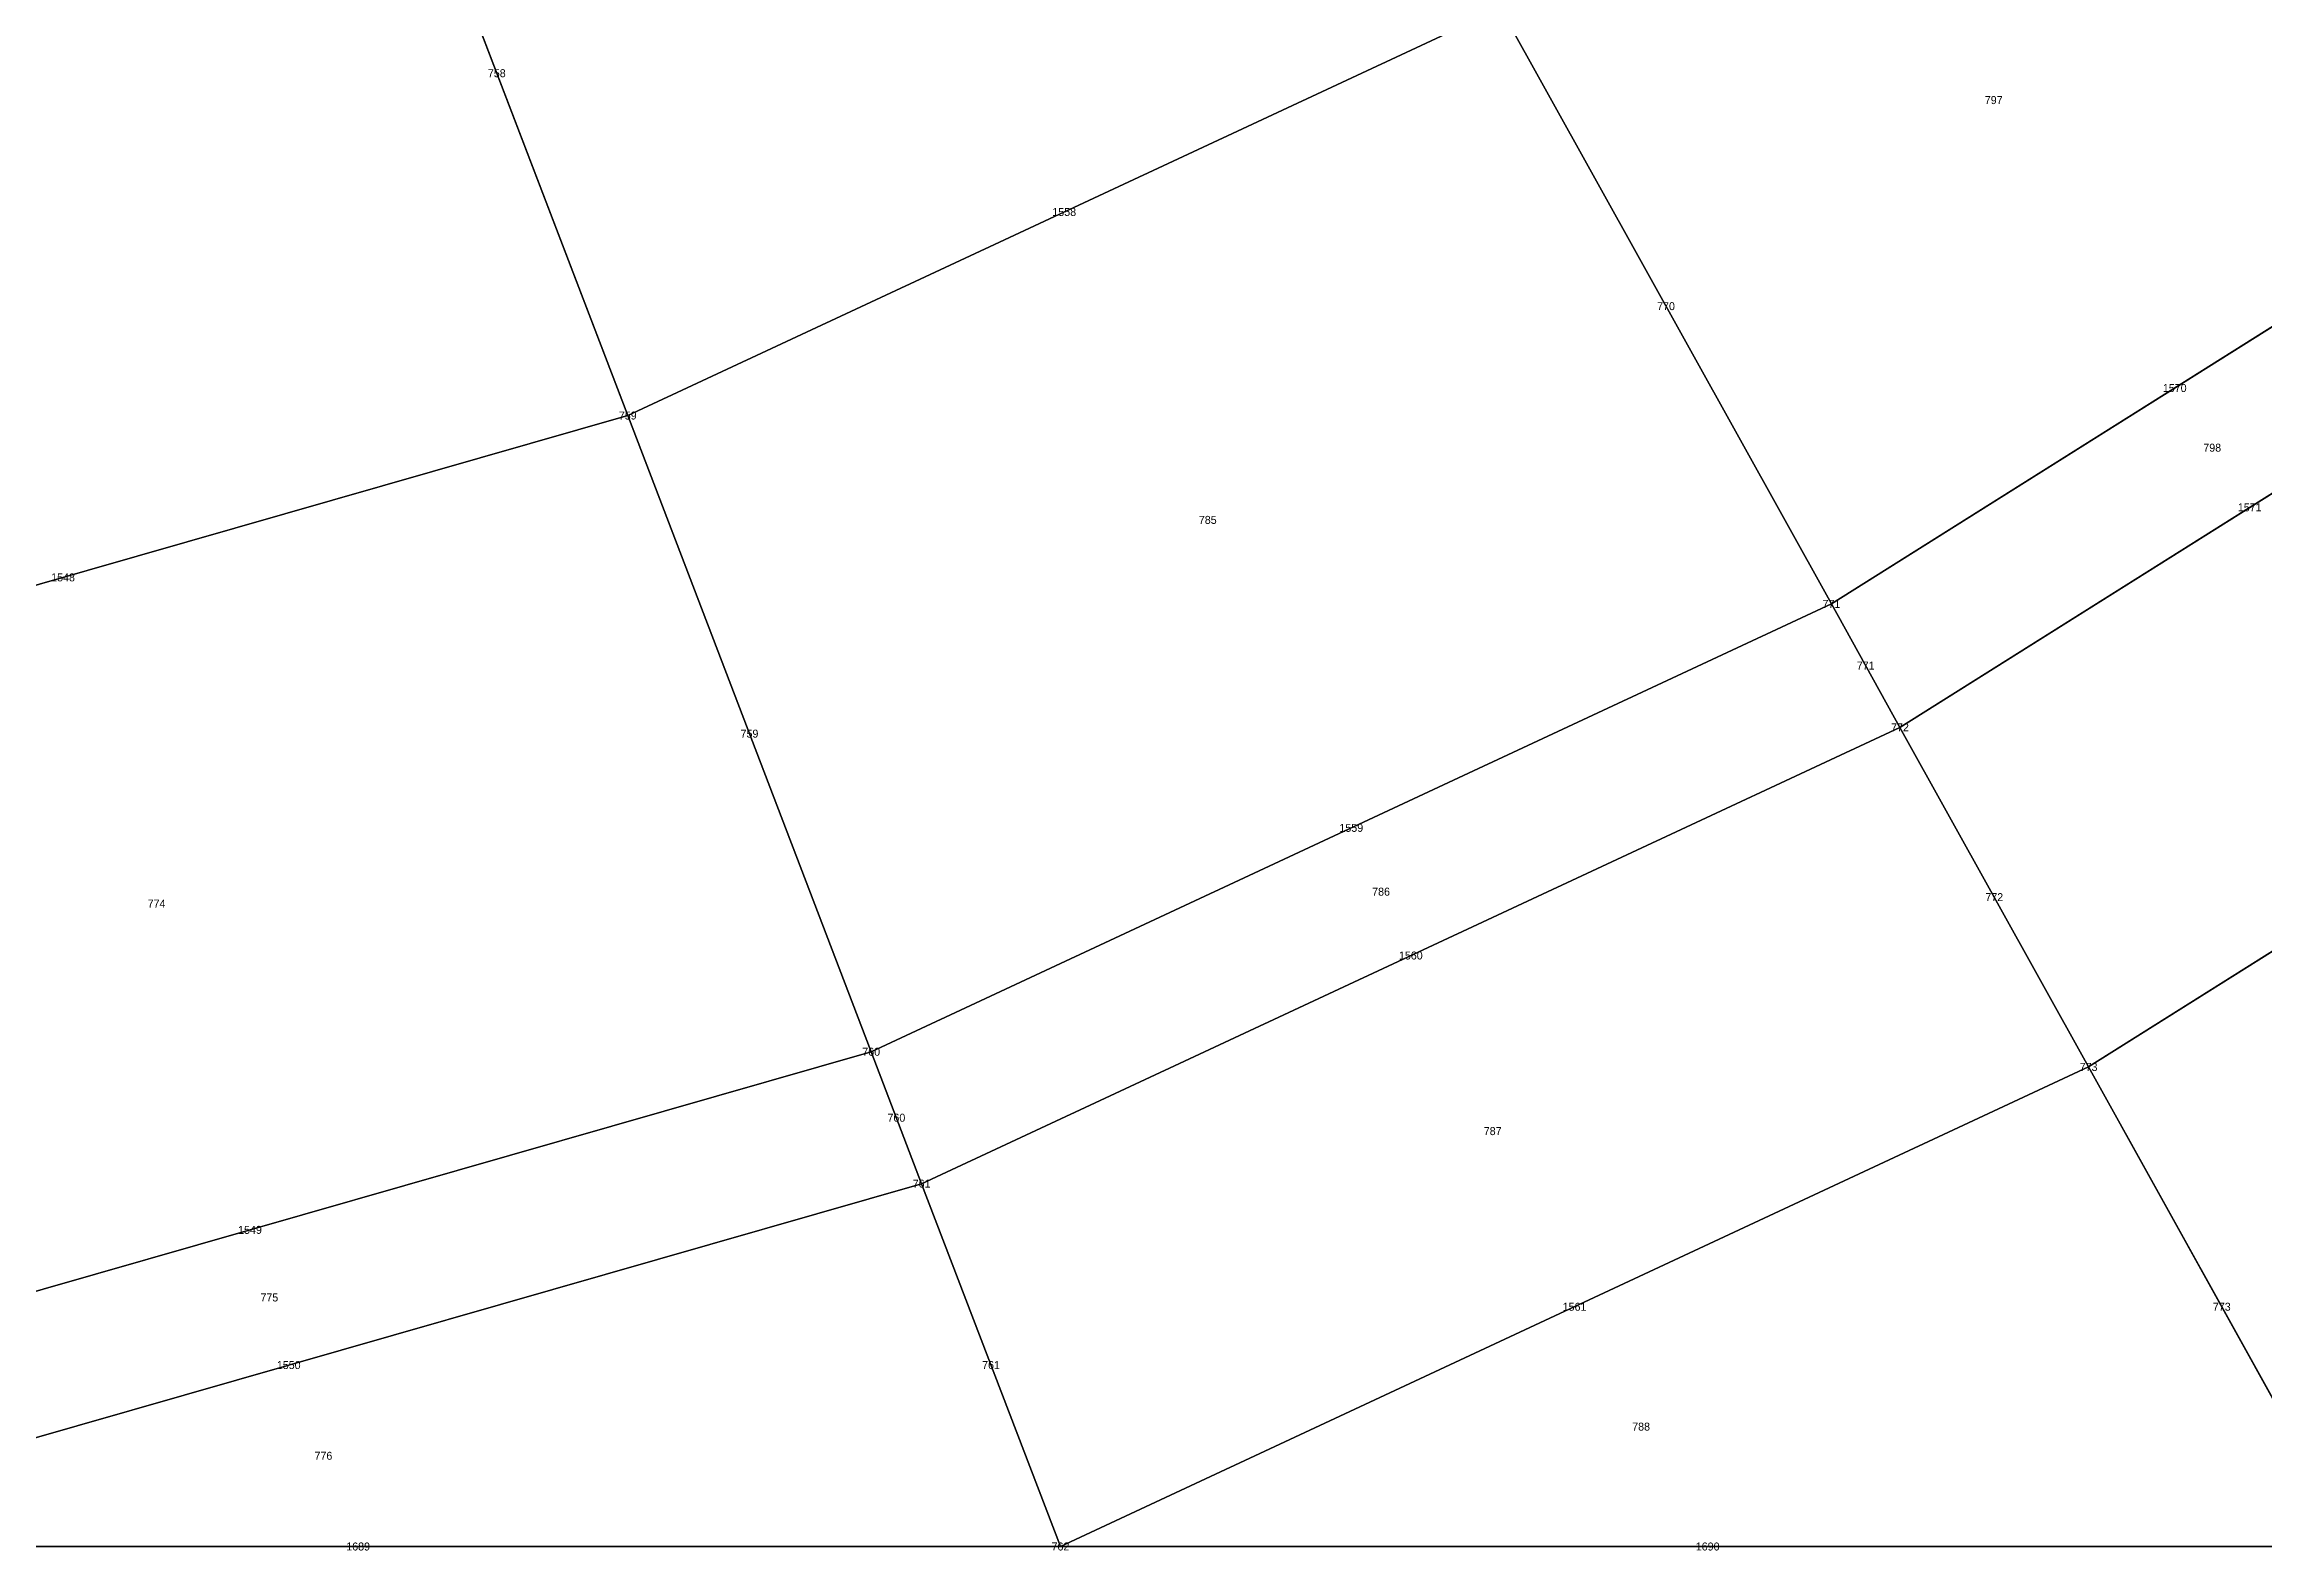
# Model space of a CAD drawing. Header units: metres. Extents: x -1.88 to 1.88, y -1.88 to 1.88.
# Drawn here: x 0.463 to 1.019, y -1.876 to -1.499 of the extents above; entities that cross this region are included whole.
import ezdxf
from ezdxf.enums import TextEntityAlignment as Align

# ---------------------------------------------------------------- set-up
doc = ezdxf.new("R2010")
doc.units = ezdxf.units.M

msp = doc.modelspace()

# ---------------------------------------------------------------- linework, layer by layer
at = {"layer": 'BRANCHES'}
for p, q in [((0.54359, -1.42047, 2.1721), (0.60918, -1.59187, 2.03128)), ((0.60918, -1.59187, 2.03128), (0.82777, -1.48995, 2.03128)), ((0.82777, -1.48995, 2.03128), (0.9106, -1.63903, 1.875)), ((0.9106, -1.63903, 1.875), (1.08253, -1.53093, 1.875)), ((0.92777, -1.66993, 1.83897), (1.10294, -1.55979, 1.83897)), ((0.32637, -1.67291, 2.03128), (0.60918, -1.59187, 2.03128)), ((0.60918, -1.59187, 2.03128), (0.67014, -1.75115, 1.875)), ((0.67014, -1.75115, 1.875), (0.9106, -1.63903, 1.875)), ((0.9106, -1.63903, 1.875), (0.92777, -1.66993, 1.83897)), ((0.975, -1.75495, 1.73227), (1.15909, -1.6392, 1.73227)), ((0.68277, -1.78417, 1.83897), (0.92777, -1.66993, 1.83897)), ((0.92777, -1.66993, 1.83897), (0.975, -1.75495, 1.73227)), ((0.35903, -1.84031, 1.875), (0.67014, -1.75115, 1.875)), ((0.67014, -1.75115, 1.875), (0.68277, -1.78417, 1.83897)), ((0.71753, -1.875, 1.73227), (0.975, -1.75495, 1.73227)), ((0.975, -1.75495, 1.73227), (1.04169, -1.875, 1.55901)), ((0.36579, -1.875, 1.83897), (0.68277, -1.78417, 1.83897)), ((0.68277, -1.78417, 1.83897), (0.71753, -1.875, 1.73227)), ((0.36579, -1.875, 1.83897), (0.71753, -1.875, 1.73227)), ((0.71753, -1.875, 1.73227), (1.04169, -1.875, 1.55901))]:
    msp.add_line(p, q, dxfattribs=at)
at = {"layer": 'Faces'}
for points in [[(0.98406, -1.39168, 2.03128), (1.08972, -1.31059, 2.03128), (1.19876, -1.44174, 1.875), (1.08253, -1.53093, 1.875)], [(0.54359, -1.42047, 2.1721), (0.73864, -1.32952, 2.1721), (0.82777, -1.48995, 2.03128), (0.60918, -1.59187, 2.03128)], [(0.82777, -1.48995, 2.03128), (0.98406, -1.39168, 2.03128), (1.08253, -1.53093, 1.875), (0.9106, -1.63903, 1.875)], [(0.29123, -1.49278, 2.1721), (0.54359, -1.42047, 2.1721), (0.60918, -1.59187, 2.03128), (0.32637, -1.67291, 2.03128)], [(0.60918, -1.59187, 2.03128), (0.82777, -1.48995, 2.03128), (0.9106, -1.63903, 1.875), (0.67014, -1.75115, 1.875)], [(0.9106, -1.63903, 1.875), (1.08253, -1.53093, 1.875), (1.10294, -1.55979, 1.83897), (0.92777, -1.66993, 1.83897)], [(0.92777, -1.66993, 1.83897), (1.10294, -1.55979, 1.83897), (1.15909, -1.6392, 1.73227), (0.975, -1.75495, 1.73227)], [(0.32637, -1.67291, 2.03128), (0.60918, -1.59187, 2.03128), (0.67014, -1.75115, 1.875), (0.35903, -1.84031, 1.875)], [(0.67014, -1.75115, 1.875), (0.9106, -1.63903, 1.875), (0.92777, -1.66993, 1.83897), (0.68277, -1.78417, 1.83897)], [(0.975, -1.75495, 1.73227), (1.15909, -1.6392, 1.73227), (1.23838, -1.75133, 1.55901), (1.04169, -1.875, 1.55901)], [(0.68277, -1.78417, 1.83897), (0.92777, -1.66993, 1.83897), (0.975, -1.75495, 1.73227), (0.71753, -1.875, 1.73227)], [(0.35903, -1.84031, 1.875), (0.67014, -1.75115, 1.875), (0.68277, -1.78417, 1.83897), (0.36579, -1.875, 1.83897)], [(0.71753, -1.875, 1.73227), (0.975, -1.75495, 1.73227), (1.04169, -1.875, 1.55901), (0.71753, -1.875, 1.73227)], [(0.36579, -1.875, 1.83897), (0.68277, -1.78417, 1.83897), (0.71753, -1.875, 1.73227), (0.36579, -1.875, 1.83897)]]:
    msp.add_3dface(points, dxfattribs=at)
at = {"layer": 'NODI-Estradosso'}
for p in [(0.60918, -1.59187, 2.40979), (0.9106, -1.63903, 2.27961), (0.92777, -1.66993, 2.25007), (0.67014, -1.75115, 2.27961), (0.975, -1.75495, 2.16374), (0.68277, -1.78417, 2.25007), (0.71753, -1.875, 2.16374)]:
    msp.add_point(p, dxfattribs=at)
at = {"layer": 'NODI-Intradosso'}
for p in [(0.60918, -1.59187, 2.03128), (0.9106, -1.63903, 1.875), (0.92777, -1.66993, 1.83897), (0.67014, -1.75115, 1.875), (0.975, -1.75495, 1.73227), (0.68277, -1.78417, 1.83897), (0.71753, -1.875, 1.73227)]:
    msp.add_point(p, dxfattribs=at)

# ---------------------------------------------------------------- texts
at = {"layer": 'BRANCHES-Index'}
for s, p in [('758', (0.57638, -1.50617, 2.10169)), ('1558', (0.71848, -1.54091, 2.03128)), ('770', (0.86918, -1.56449, 1.95314)), ('1570', (0.99657, -1.58498, 1.875)), ('1571', (1.01535, -1.61486, 1.83897)), ('1548', (0.46777, -1.63239, 2.03128)), ('771', (0.91918, -1.65448, 1.85699)), ('759', (0.63966, -1.67151, 1.95314)), ('1559', (0.79037, -1.69509, 1.875)), ('772', (0.95138, -1.71244, 1.78562)), ('1560', (0.80527, -1.72705, 1.83897)), ('760', (0.67645, -1.76766, 1.85699)), ('1549', (0.51458, -1.79573, 1.875)), ('1561', (0.84627, -1.81498, 1.73227)), ('773', (1.00835, -1.81498, 1.64564)), ('1550', (0.52428, -1.82958, 1.83897)), ('761', (0.70015, -1.82958, 1.78562)), ('1689', (0.54166, -1.875, 1.78562)), ('1690', (0.87961, -1.875, 1.64564))]:
    msp.add_text(s, height=0.002, dxfattribs=at).set_placement(p, align=Align.MIDDLE_CENTER)
at = {"layer": 'Faces-Index'}
for s, p in [('797', (0.95124, -1.5129, 1.95314)), ('798', (1.00596, -1.59992, 1.85699)), ('785', (0.75442, -1.618, 1.95314)), ('786', (0.79782, -1.71107, 1.85699)), ('774', (0.49118, -1.71406, 1.95314)), ('787', (0.82577, -1.77101, 1.78562)), ('775', (0.51943, -1.81266, 1.85699)), ('788', (0.86294, -1.84499, 1.68896)), ('776', (0.53297, -1.85229, 1.8123))]:
    msp.add_text(s, height=0.002, dxfattribs=at).set_placement(p, align=Align.MIDDLE_CENTER)
at = {"layer": 'NODI-Index'}
for s, p in [('759', (0.60918, -1.59187, 2.03128)), ('771', (0.9106, -1.63903, 1.875)), ('772', (0.92777, -1.66993, 1.83897)), ('760', (0.67014, -1.75115, 1.875)), ('773', (0.975, -1.75495, 1.73227)), ('761', (0.68277, -1.78417, 1.83897)), ('762', (0.71753, -1.875, 1.73227))]:
    msp.add_text(s, height=0.002, dxfattribs=at).set_placement(p, align=Align.MIDDLE_CENTER)

doc.saveas('drawing.dxf')
